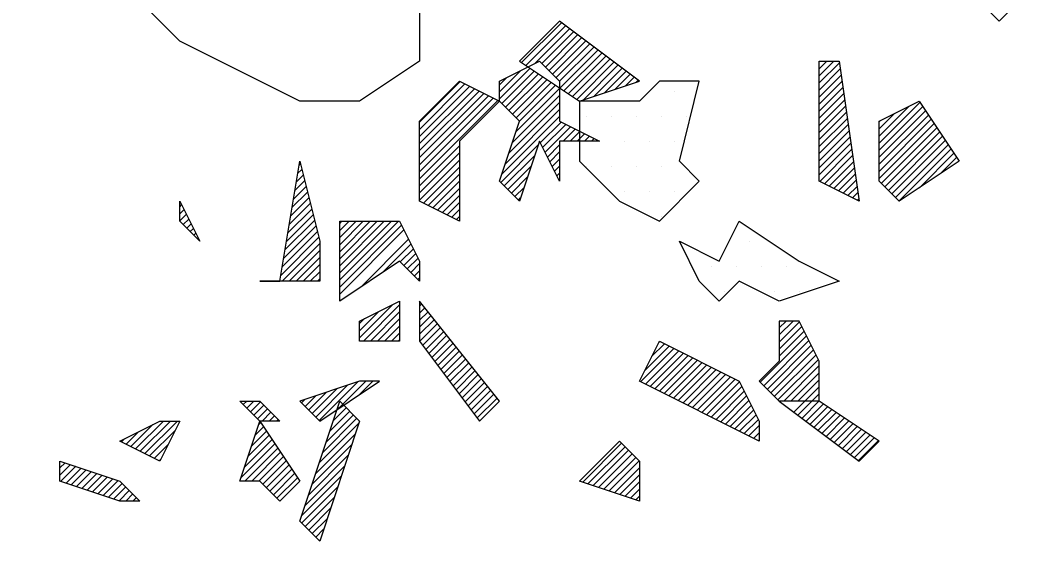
# Model space of a CAD drawing. Header units: metres. Extents: x 0.02 to 2.11, y -20.73 to -16.59.
# Drawn here: x 1.56 to 2.06, y -18.805 to -18.539 of the extents above; entities that cross this region are included whole.
import ezdxf

# ---------------------------------------------------------------- set-up
doc = ezdxf.new("R2010")
doc.units = ezdxf.units.M
doc.header["$LTSCALE"] = 25
doc.header["$MEASUREMENT"] = 0
doc.layers.get('0').update_dxf_attribs({"linetype": 'CONTINUOUS'})
for name, color, linetype in [('KNOCHEN', 2, 'CONTINUOUS'), ('KNOCHENSCHRAFF', 2, 'CONTINUOUS'), ('STEINE', 4, 'CONTINUOUS'), ('STEINESCHRAFF', 4, 'CONTINUOUS')]:
    doc.layers.add(name, color=color, linetype=linetype)

# ---------------------------------------------------------------- blocks, each defined once
blk = doc.blocks.new('*X8')
at = {"color": 0}
for p, q in [((171.67, -1873.99), (172.33, -1873.33)), ((171.847, -1873.46), (172.153, -1873.153)), ((171.14, -1875.581), (172.86, -1873.86)), ((171.316, -1875.051), (172.684, -1873.684)), ((171.493, -1874.52), (172.507, -1873.507)), ((170.963, -1876.111), (172.963, -1874.111)), ((170.786, -1876.642), (172.786, -1874.642)), ((170.609, -1877.172), (172.609, -1875.172)), ((170.433, -1877.702), (172.433, -1875.702)), ((170.256, -1878.233), (172.256, -1876.233)), ((170.079, -1878.763), (172.079, -1876.763)), ((170.098, -1879.098), (171.902, -1877.293)), ((170.275, -1879.275), (171.725, -1877.824)), ((170.451, -1879.451), (171.549, -1878.354)), ((170.628, -1879.628), (171.372, -1878.884)), ((170.805, -1879.805), (171.195, -1879.414)), ((170.982, -1879.982), (171.018, -1879.945)), ((168.171, -1882.085), (169.192, -1881.064)), ((168.406, -1882.203), (169.457, -1881.152)), ((168.642, -1882.321), (169.722, -1881.241)), ((168.878, -1882.439), (169.988, -1881.329)), ((169.114, -1882.557), (170.253, -1881.418)), ((169.349, -1882.675), (170.518, -1881.506)), ((169.585, -1882.792), (170.783, -1881.594)), ((169.821, -1882.91), (171.048, -1881.683)), ((170.017, -1883.068), (171.313, -1881.771)), ((170.088, -1883.35), (171.579, -1881.86)), ((170.158, -1883.633), (171.844, -1881.948)), ((168, -1882.256), (168.128, -1882.128)), ((168, -1882.61), (168.305, -1882.305)), ((168, -1882.963), (168.482, -1882.482)), ((170.229, -1883.916), (171.927, -1882.218)), ((168.136, -1883.181), (168.658, -1882.658)), ((168.287, -1883.383), (168.835, -1882.835)), ((170.3, -1884.199), (171.751, -1882.748)), ((168.439, -1883.585), (169.012, -1883.012)), ((168.59, -1883.787), (169.189, -1883.189)), ((168.742, -1883.989), (169.365, -1883.365)), ((170.426, -1884.426), (171.574, -1883.278)), ((168.893, -1884.191), (169.542, -1883.542)), ((169.045, -1884.393), (169.719, -1883.719)), ((169.196, -1884.595), (169.896, -1883.896)), ((170.603, -1884.603), (171.397, -1883.809)), ((169.348, -1884.797), (170.073, -1884.073)), ((169.499, -1884.999), (170.249, -1884.249)), ((169.651, -1885.201), (170.37, -1884.482)), ((170.78, -1884.78), (171.22, -1884.339)), ((169.803, -1885.403), (170.441, -1884.765)), ((170.956, -1884.956), (171.044, -1884.869)), ((184, -1885.702), (184.702, -1885)), ((184, -1885.348), (184.348, -1885)), ((169.954, -1885.605), (170.512, -1885.048)), ((170.106, -1885.807), (170.583, -1885.33)), ((170.595, -1890.975), (176.247, -1885.323)), ((170.654, -1891.269), (176.866, -1885.057)), ((170.713, -1891.564), (177.138, -1885.138)), ((170.772, -1891.859), (177.315, -1885.315)), ((170.831, -1892.153), (177.492, -1885.492)), ((184, -1886.055), (185.029, -1885.026)), ((184, -1886.409), (185.218, -1885.191)), ((184, -1886.762), (185.407, -1885.356)), ((170.257, -1886.009), (170.653, -1885.613)), ((170.409, -1886.211), (170.724, -1885.896)), ((170.477, -1890.386), (175.01, -1885.853)), ((170.536, -1890.68), (175.628, -1885.588)), ((170.89, -1892.448), (177.669, -1885.669)), ((170.949, -1892.743), (177.846, -1885.846)), ((184.069, -1887.046), (185.595, -1885.521)), ((184.282, -1887.188), (185.784, -1885.686)), ((184.494, -1887.329), (185.972, -1885.851)), ((170.359, -1889.796), (173.772, -1886.383)), ((170.418, -1890.091), (174.391, -1886.118)), ((170.56, -1886.414), (170.795, -1886.179)), ((170.712, -1886.616), (170.865, -1886.462)), ((184.706, -1887.471), (186.161, -1886.016)), ((184.918, -1887.612), (186.349, -1886.181)), ((185.13, -1887.753), (186.538, -1886.346)), ((170.241, -1889.207), (172.535, -1886.914)), ((170.3, -1889.502), (173.154, -1886.648)), ((170.863, -1886.818), (170.936, -1886.745)), ((185.342, -1887.895), (186.726, -1886.511)), ((185.554, -1888.036), (186.915, -1886.676)), ((185.767, -1888.178), (187.104, -1886.841)), ((166.048, -1888.097), (167.073, -1887.073)), ((166.166, -1888.333), (167.249, -1887.249)), ((166.284, -1888.568), (167.426, -1887.426)), ((170.124, -1888.618), (171.297, -1887.444)), ((170.182, -1888.912), (171.916, -1887.179)), ((185.979, -1888.319), (187.292, -1887.006)), ((186.191, -1888.461), (187.481, -1887.171)), ((186.403, -1888.602), (187.669, -1887.336)), ((166.402, -1888.804), (167.603, -1887.603)), ((166.52, -1889.04), (167.78, -1887.78)), ((166.638, -1889.275), (167.956, -1887.956)), ((170.006, -1888.029), (170.06, -1887.974)), ((170.065, -1888.323), (170.679, -1887.709)), ((186.615, -1888.743), (187.858, -1887.501)), ((186.827, -1888.885), (188.046, -1887.666)), ((187.039, -1889.026), (188.235, -1887.831)), ((187.251, -1889.168), (188.424, -1887.996)), ((156, -1891.074), (159.056, -1888.019)), ((156, -1891.428), (159.321, -1888.107)), ((156, -1891.781), (159.586, -1888.195)), ((156.193, -1891.942), (159.851, -1888.284)), ((156.698, -1891.791), (160.116, -1888.372)), ((157.203, -1891.639), (160.381, -1888.46)), ((161.748, -1890.275), (163.536, -1888.488)), ((162.253, -1890.124), (164.066, -1888.311)), ((162.759, -1889.972), (164.596, -1888.135)), ((163.264, -1889.821), (165.042, -1888.042)), ((163.769, -1889.669), (165.219, -1888.219)), ((164.274, -1889.518), (165.396, -1888.396)), ((166.756, -1889.511), (168, -1888.267)), ((187.464, -1889.309), (188.612, -1888.161)), ((187.676, -1889.45), (188.801, -1888.326)), ((187.888, -1889.592), (188.989, -1888.491)), ((199.498, -1891.416), (202.481, -1888.434)), ((199.801, -1891.467), (202.976, -1888.293)), ((200.104, -1891.517), (203.471, -1888.151)), ((200.407, -1891.568), (203.966, -1888.01)), ((200.711, -1891.618), (203.89, -1888.439)), ((156, -1890.721), (158.162, -1888.559)), ((157.708, -1891.488), (160.647, -1888.549)), ((158.213, -1891.336), (160.912, -1888.637)), ((158.718, -1891.185), (161.177, -1888.726)), ((159.223, -1891.033), (161.442, -1888.814)), ((159.728, -1890.882), (161.707, -1888.902)), ((160.233, -1890.73), (161.972, -1888.991)), ((160.738, -1890.579), (162.475, -1888.842)), ((161.243, -1890.427), (163.005, -1888.665)), ((164.779, -1889.366), (165.573, -1888.573)), ((165.284, -1889.215), (165.749, -1888.749)), ((165.789, -1889.063), (165.926, -1888.926)), ((166.873, -1889.747), (168, -1888.62)), ((166.991, -1889.982), (168, -1888.974)), ((188.1, -1889.733), (189.178, -1888.656)), ((188.312, -1889.875), (189.366, -1888.821)), ((188.524, -1890.016), (189.555, -1888.986)), ((198.286, -1891.214), (200.501, -1889)), ((198.589, -1891.265), (200.996, -1888.858)), ((198.892, -1891.315), (201.491, -1888.717)), ((199.195, -1891.366), (201.986, -1888.576)), ((201.014, -1891.669), (203.772, -1888.91)), ((156, -1890.367), (157.101, -1889.266)), ((171.03, -1893.015), (174.978, -1889.067)), ((188.736, -1890.158), (189.743, -1889.151)), ((188.948, -1890.299), (189.932, -1889.315)), ((189.161, -1890.44), (190.121, -1889.48)), ((197.377, -1891.063), (199.016, -1889.424)), ((197.68, -1891.113), (199.511, -1889.283)), ((197.983, -1891.164), (200.006, -1889.141)), ((201.317, -1891.719), (203.655, -1889.381)), ((156, -1890.013), (156.04, -1889.973)), ((171.265, -1893.133), (174.801, -1889.597)), ((189.373, -1890.582), (190.309, -1889.645)), ((189.585, -1890.723), (190.498, -1889.81)), ((189.797, -1890.865), (190.686, -1889.975)), ((197, -1890.733), (198.026, -1889.707)), ((197, -1890.379), (197.531, -1889.848)), ((197, -1890.026), (197.036, -1889.99)), ((197.074, -1891.012), (198.521, -1889.565)), ((201.62, -1891.77), (203.537, -1889.853)), ((171.501, -1893.251), (174.624, -1890.128)), ((190.009, -1891.006), (190.875, -1890.14)), ((190.221, -1891.148), (191.063, -1890.305)), ((190.433, -1891.289), (191.252, -1890.47)), ((201.923, -1891.82), (203.419, -1890.324)), ((171.737, -1893.368), (174.447, -1890.658)), ((190.646, -1891.43), (191.44, -1890.635)), ((190.858, -1891.572), (191.629, -1890.8)), ((191.07, -1891.713), (191.818, -1890.965)), ((202.226, -1891.871), (203.301, -1890.796)), ((171.973, -1893.486), (174.271, -1891.188)), ((191.282, -1891.855), (192.006, -1891.13)), ((191.494, -1891.996), (192.195, -1891.295)), ((191.706, -1892.137), (192.383, -1891.46)), ((202.529, -1891.921), (203.183, -1891.267)), ((172.208, -1893.604), (174.094, -1891.719)), ((191.918, -1892.279), (192.572, -1891.625)), ((192.13, -1892.42), (192.76, -1891.79)), ((192.343, -1892.562), (192.949, -1891.955)), ((194, -1892.319), (194.319, -1892)), ((194, -1892.672), (194.672, -1892)), ((202.832, -1891.972), (203.065, -1891.738)), ((172.444, -1893.722), (174, -1892.166)), ((192.555, -1892.703), (193, -1892.258)), ((194.019, -1893.006), (195.013, -1892.013)), ((194.284, -1893.095), (195.19, -1892.19)), ((194.55, -1893.183), (195.366, -1892.366)), ((161.048, -1893.097), (161.145, -1893)), ((161.166, -1893.333), (161.499, -1893)), ((161.284, -1893.568), (161.852, -1893)), ((161.402, -1893.804), (162.206, -1893)), ((161.52, -1894.04), (162.559, -1893)), ((161.638, -1894.275), (162.913, -1893)), ((161.756, -1894.511), (163.267, -1893)), ((161.873, -1894.747), (163.62, -1893)), ((161.991, -1894.982), (163.974, -1893)), ((172.68, -1893.84), (174, -1892.52)), ((172.915, -1893.958), (174, -1892.873)), ((192.767, -1892.845), (193, -1892.611)), ((192.979, -1892.986), (193, -1892.965)), ((194.815, -1893.272), (195.543, -1892.543)), ((195.08, -1893.36), (195.72, -1892.72)), ((195.345, -1893.448), (195.897, -1892.897)), ((162.327, -1895), (164.109, -1893.218)), ((162.681, -1895), (164.227, -1893.454)), ((195.61, -1893.537), (196.073, -1893.073)), ((195.875, -1893.625), (196.25, -1893.25)), ((196.141, -1893.714), (196.427, -1893.427)), ((163.034, -1895), (164.345, -1893.69)), ((163.388, -1895), (164.463, -1893.925)), ((182.093, -1896.093), (184.187, -1894)), ((182.27, -1896.27), (184.54, -1894)), ((182.447, -1896.447), (184.894, -1894)), ((196.406, -1893.802), (196.604, -1893.604)), ((196.671, -1893.89), (196.781, -1893.781)), ((196.936, -1893.979), (196.957, -1893.957)), ((163.741, -1895), (164.58, -1894.161)), ((164.095, -1895), (164.698, -1894.397)), ((182.624, -1896.624), (185, -1894.247)), ((164.449, -1895), (164.816, -1894.632)), ((164.802, -1895), (164.934, -1894.868)), ((182.801, -1896.801), (185, -1894.601)), ((182.977, -1896.977), (185, -1894.955)), ((183.077, -1897.231), (185, -1895.308)), ((201.139, -1896.139), (202.167, -1895.111)), ((201.316, -1896.316), (202.379, -1895.253)), ((201.493, -1896.493), (202.591, -1895.394)), ((183.165, -1897.496), (185, -1895.662)), ((201.67, -1896.67), (202.804, -1895.536)), ((201.846, -1896.846), (203.016, -1895.677)), ((202.023, -1897.023), (203.228, -1895.819)), ((202.2, -1897.2), (203.44, -1895.96)), ((183.254, -1897.761), (185, -1896.015)), ((183.342, -1898.027), (185, -1896.369)), ((198.014, -1899.972), (201.493, -1896.493)), ((198.368, -1899.265), (201.316, -1896.316)), ((198.721, -1898.557), (201.139, -1896.139)), ((202.377, -1897.377), (203.652, -1896.101)), ((202.554, -1897.554), (203.864, -1896.243)), ((202.73, -1897.73), (204.076, -1896.384)), ((183.431, -1898.292), (185, -1896.722)), ((198.113, -1900.226), (201.67, -1896.67)), ((198.231, -1900.462), (201.846, -1896.846)), ((202.907, -1897.907), (204.289, -1896.526)), ((203.084, -1898.084), (204.501, -1896.667)), ((203.261, -1898.261), (204.713, -1896.809)), ((203.437, -1898.437), (204.925, -1896.95)), ((183.519, -1898.557), (185, -1897.076)), ((183.607, -1898.822), (185, -1897.429)), ((198.349, -1900.698), (202, -1897.046)), ((198.467, -1900.933), (202, -1897.4)), ((203.614, -1898.614), (204.772, -1897.457)), ((183.696, -1899.087), (185, -1897.783)), ((198.585, -1901.169), (202, -1897.754)), ((183.784, -1899.352), (185.046, -1898.091)), ((183.873, -1899.618), (185.163, -1898.327)), ((198.702, -1901.405), (202, -1898.107)), ((198.82, -1901.64), (202, -1898.461)), ((203.791, -1898.791), (204.418, -1898.164)), ((183.961, -1899.883), (185.281, -1898.562)), ((184.197, -1900), (185.399, -1898.798)), ((198.938, -1901.876), (202, -1898.814)), ((203.968, -1898.968), (204.064, -1898.871)), ((170, -1899.348), (170.174, -1899.174)), ((170, -1899.702), (170.351, -1899.351)), ((177.093, -1901.093), (179.093, -1899.093)), ((177.27, -1901.27), (179.27, -1899.27)), ((177.447, -1901.447), (179.447, -1899.447)), ((184.551, -1900), (185.517, -1899.034)), ((184.904, -1900), (185.635, -1899.27)), ((199.112, -1902.056), (202, -1899.168)), ((170, -1900.055), (170.528, -1899.528)), ((170, -1900.409), (170.704, -1899.704)), ((170, -1900.762), (170.881, -1899.881)), ((177.624, -1901.624), (179.624, -1899.624)), ((177.801, -1901.801), (179.801, -1899.801)), ((177.977, -1901.977), (179.977, -1899.977)), ((185.258, -1900), (185.753, -1899.505)), ((185.611, -1900), (185.87, -1899.741)), ((185.965, -1900), (185.988, -1899.977)), ((199.348, -1902.174), (202, -1899.521)), ((199.583, -1902.292), (202, -1899.875)), ((170, -1901.116), (170.942, -1900.174)), ((194.481, -1901.383), (195.432, -1900.432)), ((194.693, -1900.818), (195.255, -1900.255)), ((194.906, -1900.252), (195.079, -1900.079)), ((199.819, -1902.409), (202, -1900.228)), ((170, -1901.469), (170.765, -1900.704)), ((184.328, -1902.344), (185.672, -1901)), ((184.681, -1901.637), (185.319, -1901)), ((193.845, -1903.08), (195.963, -1900.963)), ((194.057, -1902.515), (195.786, -1900.786)), ((194.269, -1901.949), (195.609, -1900.609)), ((200.055, -1902.527), (202, -1900.582)), ((200.29, -1902.645), (202, -1900.936)), ((170, -1901.823), (170.589, -1901.234)), ((182.862, -1904.517), (186, -1901.379)), ((183.923, -1903.103), (186, -1901.026)), ((193.633, -1903.646), (195.907, -1901.372)), ((200.526, -1902.763), (202, -1901.289)), ((170, -1902.176), (170.412, -1901.765)), ((181.802, -1905.931), (186, -1901.733)), ((193.421, -1904.212), (195.789, -1901.843)), ((200.762, -1902.881), (202, -1901.643)), ((170, -1902.53), (170.235, -1902.295)), ((181.043, -1907.043), (186, -1902.086)), ((181.22, -1907.22), (186, -1902.44)), ((193.209, -1904.777), (195.671, -1902.314)), ((170, -1902.884), (170.058, -1902.825)), ((181.397, -1907.397), (186, -1902.793)), ((192.996, -1905.343), (195.554, -1902.786)), ((192.784, -1905.909), (195.436, -1903.257)), ((171, -1904.005), (171.005, -1904)), ((171, -1904.358), (171.358, -1904)), ((171, -1904.712), (171.712, -1904)), ((171.066, -1905), (172.066, -1904)), ((171.419, -1905), (172.419, -1904)), ((171.773, -1905), (172.773, -1904)), ((172.126, -1905), (173.126, -1904)), ((172.48, -1905), (173.48, -1904)), ((172.833, -1905), (173.833, -1904)), ((173.187, -1905), (174.187, -1904)), ((173.54, -1905), (174.54, -1904)), ((173.894, -1905), (174.894, -1904)), ((174.247, -1905), (175.247, -1904)), ((174.601, -1905), (175.601, -1904)), ((174.955, -1905), (175.955, -1904)), ((192.572, -1906.474), (195.318, -1903.729)), ((192.36, -1907.04), (195.2, -1904.2)), ((192.148, -1907.606), (195.082, -1904.671)), ((167.526, -1905.711), (168, -1905.237)), ((181.573, -1907.573), (183.706, -1905.441)), ((192.107, -1908), (194.946, -1905.161)), ((166.112, -1907.833), (168, -1905.944)), ((166.819, -1906.772), (168, -1905.591)), ((192.461, -1908), (194.77, -1905.691)), ((165.405, -1908.893), (167.851, -1906.447)), ((192.814, -1908), (194.593, -1906.221)), ((164.697, -1909.954), (167.674, -1906.977)), ((181.75, -1907.75), (182.999, -1906.502)), ((193.168, -1908), (194.416, -1906.752)), ((184, -1907.268), (184.134, -1907.134)), ((184, -1907.622), (184.311, -1907.311)), ((184, -1907.975), (184.488, -1907.488)), ((193.521, -1908), (194.239, -1907.282)), ((164.003, -1911.002), (167.498, -1907.507)), ((181.927, -1907.927), (182.292, -1907.562)), ((184, -1908.329), (184.664, -1907.664)), ((184, -1908.683), (184.841, -1907.841)), ((193.875, -1908), (194.063, -1907.812)), ((164.239, -1911.119), (167.321, -1908.038)), ((184, -1909.036), (185, -1908.036)), ((184, -1909.39), (185, -1908.39)), ((164.475, -1911.237), (167.144, -1908.568)), ((184, -1909.743), (185, -1908.743)), ((164.71, -1911.355), (166.967, -1909.098)), ((184, -1910.097), (185, -1909.097)), ((184, -1910.45), (185, -1909.45)), ((164.946, -1911.473), (166.79, -1909.629)), ((184, -1910.804), (185, -1909.804)), ((165.182, -1911.591), (166.614, -1910.159)), ((184, -1911.157), (185, -1910.157)), ((165.417, -1911.709), (166.437, -1910.689)), ((184, -1911.511), (185, -1910.511)), ((184, -1911.864), (185, -1910.864)), ((165.653, -1911.827), (166.26, -1911.22)), ((184.218, -1912), (185, -1911.218)), ((165.889, -1911.944), (166.083, -1911.75)), ((184.572, -1912), (185, -1911.572)), ((184.925, -1912), (185, -1911.925))]:
    blk.add_line(p, q, dxfattribs=at)
blk = doc.blocks.new('*X9')
at = {"color": 0}
for p, q in [((169.896, -1861.621), (170.104, -1861.414)), ((169.967, -1861.197), (170.033, -1861.131)), ((169.755, -1862.47), (170.245, -1861.98)), ((169.826, -1862.046), (170.174, -1861.697)), ((169.684, -1862.894), (170.316, -1862.263)), ((169.543, -1863.743), (170.457, -1862.828)), ((169.614, -1863.318), (170.386, -1862.546)), ((169.401, -1864.591), (170.599, -1863.394)), ((169.472, -1864.167), (170.528, -1863.111)), ((169.26, -1865.44), (170.74, -1863.96)), ((169.331, -1865.015), (170.669, -1863.677)), ((172, -1866.942), (174.942, -1864)), ((172, -1866.589), (174.589, -1864)), ((172, -1866.235), (174.235, -1864)), ((172, -1865.882), (173.882, -1864)), ((172, -1865.528), (173.528, -1864)), ((172, -1865.175), (173.175, -1864)), ((172, -1864.821), (172.821, -1864)), ((172, -1864.468), (172.468, -1864)), ((172, -1864.114), (172.114, -1864)), ((169.189, -1865.864), (170.811, -1864.243)), ((172, -1867.296), (175.099, -1864.197)), ((172, -1867.65), (175.217, -1864.433)), ((169.048, -1866.713), (170.952, -1864.808)), ((169.119, -1866.288), (170.881, -1864.525)), ((173.07, -1867.287), (175.452, -1864.904)), ((169.114, -1867), (171, -1865.114)), ((169.468, -1867), (171, -1865.468)), ((174.131, -1866.58), (175.57, -1865.14)), ((175.032, -1866.032), (175.688, -1865.376)), ((169.821, -1867), (171, -1865.821)), ((175.209, -1866.209), (175.806, -1865.612)), ((175.385, -1866.385), (175.924, -1865.847)), ((170.175, -1867), (171, -1866.175)), ((175.562, -1866.562), (176, -1866.124)), ((175.739, -1866.739), (176, -1866.478)), ((170.528, -1867), (171, -1866.528)), ((170.882, -1867), (171, -1866.882)), ((175.916, -1866.916), (176, -1866.831)), ((173, -1869.831), (174.663, -1868.169)), ((173.185, -1870), (175, -1868.185)), ((176, -1868.246), (176.109, -1868.137)), ((176, -1868.599), (176.266, -1868.333)), ((173, -1869.478), (173.956, -1868.522)), ((173, -1869.124), (173.249, -1868.876)), ((173.539, -1870), (175, -1868.539)), ((173.892, -1870), (175, -1868.892)), ((176, -1868.953), (176.423, -1868.529)), ((176, -1869.306), (176.581, -1868.726)), ((176, -1869.66), (176.738, -1868.922)), ((194, -1869.338), (194.338, -1869)), ((194, -1869.691), (194.691, -1869)), ((174.246, -1870), (175, -1869.246)), ((176.006, -1870.008), (176.895, -1869.119)), ((176.157, -1870.21), (177.052, -1869.315)), ((194, -1870.045), (195.015, -1869.03)), ((194, -1870.398), (195.133, -1869.265)), ((174.599, -1870), (175, -1869.599)), ((174.953, -1870), (175, -1869.953)), ((176.309, -1870.412), (177.209, -1869.511)), ((176.46, -1870.614), (177.366, -1869.708)), ((176.612, -1870.816), (177.523, -1869.904)), ((193.053, -1872.053), (195.368, -1869.737)), ((193.229, -1872.229), (195.486, -1869.973)), ((194, -1870.752), (195.251, -1869.501)), ((176.763, -1871.018), (177.681, -1870.101)), ((176.915, -1871.22), (177.838, -1870.297)), ((177.066, -1871.422), (177.995, -1870.494)), ((187.063, -1872.032), (188.73, -1870.365)), ((187.259, -1871.483), (188.494, -1870.247)), ((187.299, -1872.15), (188.966, -1870.483)), ((187.612, -1870.776), (188.259, -1870.129)), ((187.966, -1870.069), (188.023, -1870.011)), ((193.406, -1872.406), (195.604, -1870.208)), ((193.583, -1872.583), (195.722, -1870.444)), ((177.218, -1871.624), (178.152, -1870.69)), ((177.369, -1871.826), (178.309, -1870.886)), ((187.535, -1872.267), (189.201, -1870.601)), ((187.77, -1872.385), (189.437, -1870.719)), ((188.006, -1872.503), (189.673, -1870.836)), ((188.242, -1872.621), (189.908, -1870.954)), ((193.76, -1872.76), (195.84, -1870.68)), ((193.937, -1872.937), (195.958, -1870.915)), ((177.521, -1872.028), (178.466, -1871.083)), ((177.673, -1872.23), (178.623, -1871.279)), ((177.824, -1872.432), (178.78, -1871.476)), ((188.478, -1872.739), (190.144, -1871.072)), ((188.713, -1872.857), (190.38, -1871.19)), ((188.949, -1872.974), (190.616, -1871.308)), ((189.185, -1873.092), (190.851, -1871.426)), ((194.227, -1873), (196, -1871.227)), ((171.919, -1873.387), (173.306, -1872)), ((172.98, -1872.68), (173.66, -1872)), ((177.976, -1872.634), (178.938, -1871.672)), ((178.127, -1872.836), (179.095, -1871.868)), ((189.42, -1873.21), (191.087, -1871.543)), ((189.656, -1873.328), (191.323, -1871.661)), ((189.892, -1873.446), (191.558, -1871.779)), ((190.127, -1873.564), (191.794, -1871.897)), ((194.58, -1873), (196, -1871.58)), ((194.934, -1873), (196, -1871.934)), ((170.623, -1873.623), (171.869, -1872.377)), ((170.8, -1873.8), (172.399, -1872.2)), ((170.976, -1873.976), (172.929, -1872.024)), ((178.279, -1873.038), (179.252, -1872.065)), ((178.43, -1873.24), (179.409, -1872.261)), ((178.582, -1873.442), (179.566, -1872.458)), ((190.363, -1873.682), (192.015, -1872.03)), ((190.599, -1873.799), (192.133, -1872.265)), ((194.736, -1873.552), (196, -1872.287)), ((167.178, -1873.178), (167.357, -1873)), ((167.355, -1873.355), (167.71, -1873)), ((170.093, -1873.093), (170.278, -1872.907)), ((170.269, -1873.269), (170.808, -1872.731)), ((170.446, -1873.446), (171.338, -1872.554)), ((178.733, -1873.644), (179.723, -1872.654)), ((178.885, -1873.846), (179.88, -1872.851)), ((190.835, -1873.917), (192.251, -1872.501)), ((191.07, -1874.035), (192.368, -1872.737)), ((191.306, -1874.153), (192.486, -1872.973)), ((194.938, -1873.703), (196, -1872.641)), ((195.14, -1873.855), (196, -1872.994)), ((167.532, -1873.532), (168.032, -1873.032)), ((167.709, -1873.709), (168.209, -1873.209)), ((167.885, -1873.885), (168.385, -1873.385)), ((191.542, -1874.271), (192.604, -1873.208)), ((191.777, -1874.389), (192.722, -1873.444)), ((195.342, -1874.006), (196.209, -1873.139)), ((195.544, -1874.158), (196.421, -1873.281)), ((195.746, -1874.309), (196.633, -1873.422)), ((161.783, -1875.392), (163.175, -1874)), ((162.019, -1875.509), (163.528, -1874)), ((162.254, -1875.627), (163.882, -1874)), ((168.124, -1874), (168.562, -1873.562)), ((168.478, -1874), (168.739, -1873.739)), ((168.831, -1874), (168.916, -1873.916)), ((192.013, -1874.507), (192.84, -1873.68)), ((192.249, -1874.624), (192.958, -1873.915)), ((195.948, -1874.461), (196.845, -1873.563)), ((196.15, -1874.612), (197.057, -1873.705)), ((196.352, -1874.764), (197.269, -1873.846)), ((196.554, -1874.915), (197.482, -1873.988)), ((161.547, -1875.274), (162.642, -1874.179)), ((162.49, -1875.745), (163.765, -1874.471)), ((167.584, -1875.247), (168.333, -1874.499)), ((167.761, -1874.717), (168.191, -1874.287)), ((167.938, -1874.187), (168.05, -1874.075)), ((192.484, -1874.742), (193, -1874.227)), ((196.756, -1875.067), (197.694, -1874.129)), ((196.958, -1875.218), (197.906, -1874.271)), ((197.16, -1875.37), (198.118, -1874.412)), ((161.076, -1875.038), (161.228, -1874.886)), ((161.312, -1875.156), (161.935, -1874.532)), ((167.231, -1876.308), (168.615, -1874.923)), ((167.407, -1875.778), (168.474, -1874.711)), ((192.72, -1874.86), (193, -1874.58)), ((192.956, -1874.978), (193, -1874.934)), ((197.362, -1875.522), (198.33, -1874.553)), ((197.564, -1875.673), (198.542, -1874.695)), ((197.766, -1875.825), (198.754, -1874.836)), ((197.968, -1875.976), (198.967, -1874.978)), ((162.726, -1875.863), (163.411, -1875.178)), ((167.054, -1876.838), (168.757, -1875.135)), ((167.246, -1877), (168.898, -1875.347)), ((184.162, -1877.054), (186.108, -1875.108)), ((184.427, -1877.142), (186.285, -1875.285)), ((184.693, -1877.231), (186.462, -1875.462)), ((162.962, -1875.981), (163.058, -1875.885)), ((167.599, -1877), (169.04, -1875.56)), ((167.953, -1877), (169.181, -1875.772)), ((168.153, -1877.153), (169.323, -1875.984)), ((184.958, -1877.319), (186.638, -1875.638)), ((185.223, -1877.408), (186.815, -1875.815)), ((185.488, -1877.496), (186.992, -1875.992)), ((158, -1876.346), (158.26, -1876.087)), ((158, -1876.7), (158.525, -1876.175)), ((158.04, -1877.013), (158.79, -1876.263)), ((158.305, -1877.102), (159.055, -1876.352)), ((158.57, -1877.19), (159.32, -1876.44)), ((168.33, -1877.33), (169.464, -1876.196)), ((168.507, -1877.507), (169.605, -1876.408)), ((185.753, -1877.584), (187, -1876.338)), ((158.835, -1877.278), (159.585, -1876.528)), ((159.101, -1877.367), (159.851, -1876.617)), ((159.366, -1877.455), (160.116, -1876.705)), ((159.631, -1877.544), (160.381, -1876.794)), ((159.896, -1877.632), (160.646, -1876.882)), ((160.161, -1877.72), (160.911, -1876.97)), ((168.684, -1877.684), (169.747, -1876.62)), ((168.86, -1877.86), (169.888, -1876.832)), ((186.018, -1877.673), (187, -1876.691)), ((160.426, -1877.809), (161.118, -1877.118)), ((160.692, -1877.897), (161.294, -1877.294)), ((160.957, -1877.986), (161.471, -1877.471)), ((186.284, -1877.761), (187, -1877.045)), ((186.549, -1877.85), (187, -1877.398)), ((161.296, -1878), (161.648, -1877.648)), ((161.65, -1878), (161.825, -1877.825)), ((186.814, -1877.938), (187, -1877.752))]:
    blk.add_line(p, q, dxfattribs=at)
blk = doc.blocks.new('*X10')
at = {"color": 0}
for p, q in [((196, -1856.024), (196.024, -1856)), ((196, -1856.377), (196.377, -1856)), ((196, -1856.731), (196.731, -1856)), ((196, -1857.085), (197.011, -1856.074)), ((196, -1857.438), (197.055, -1856.383)), ((196, -1857.792), (197.099, -1856.693)), ((196, -1858.145), (197.143, -1857.002)), ((196, -1858.499), (197.187, -1857.311)), ((196, -1858.852), (197.232, -1857.621)), ((196, -1859.206), (197.276, -1857.93)), ((196, -1859.559), (197.32, -1858.239)), ((199, -1860.095), (201.038, -1858.057)), ((199, -1859.741), (200.483, -1858.259)), ((199, -1860.449), (201.179, -1858.269)), ((199, -1860.802), (201.321, -1858.481)), ((196, -1859.913), (197.364, -1858.549)), ((196, -1860.267), (197.408, -1858.858)), ((199, -1859.388), (199.776, -1858.612)), ((199, -1861.156), (201.462, -1858.693)), ((199, -1861.509), (201.604, -1858.905)), ((199, -1859.034), (199.069, -1858.966)), ((196, -1860.62), (197.453, -1859.168)), ((196, -1860.974), (197.497, -1859.477)), ((199, -1861.863), (201.745, -1859.118)), ((199.108, -1862.108), (201.887, -1859.33)), ((196, -1861.327), (197.541, -1859.786)), ((199.285, -1862.285), (202.028, -1859.542)), ((199.462, -1862.462), (202.169, -1859.754)), ((199.638, -1862.638), (202.311, -1859.966)), ((196, -1861.681), (197.585, -1860.096)), ((196.023, -1862.011), (197.629, -1860.405)), ((199.815, -1862.815), (202.452, -1860.178)), ((199.992, -1862.992), (202.594, -1860.39)), ((196.259, -1862.129), (197.673, -1860.714)), ((201.013, -1862.325), (202.735, -1860.603)), ((202.073, -1861.618), (202.876, -1860.815)), ((196.494, -1862.247), (197.718, -1861.024)), ((196.73, -1862.365), (197.762, -1861.333)), ((196.966, -1862.483), (197.806, -1861.642)), ((197.201, -1862.601), (197.85, -1861.952)), ((197.437, -1862.719), (197.894, -1862.261)), ((197.673, -1862.836), (197.939, -1862.571)), ((197.908, -1862.954), (197.983, -1862.88)), ((164, -1863.275), (164.092, -1863.183)), ((164, -1863.629), (164.21, -1863.419)), ((164, -1863.982), (164.327, -1863.655)), ((164.168, -1864.168), (164.445, -1863.891)), ((164.345, -1864.345), (164.563, -1864.126)), ((164.521, -1864.521), (164.681, -1864.362)), ((164.698, -1864.698), (164.799, -1864.598)), ((164.875, -1864.875), (164.917, -1864.833))]:
    blk.add_line(p, q, dxfattribs=at)
blk = doc.blocks.new('*X11')
at = {"color": 0}
for p, q in [((181.105, -1856.07), (183.1, -1854.075)), ((181.317, -1856.211), (183.302, -1854.226)), ((181.763, -1856.118), (183.504, -1854.378)), ((182.118, -1856.118), (183.706, -1854.529)), ((182.294, -1856.294), (183.908, -1854.681)), ((182.471, -1856.471), (184.11, -1854.832)), ((182.648, -1856.648), (184.312, -1854.984)), ((182.825, -1856.825), (184.514, -1855.136)), ((183, -1857.003), (184.716, -1855.287)), ((183.014, -1857.343), (184.918, -1855.439)), ((183.226, -1857.484), (185.12, -1855.59)), ((183.438, -1857.625), (185.322, -1855.742)), ((183.65, -1857.767), (185.524, -1855.893)), ((180, -1857.882), (181.529, -1856.353)), ((180, -1857.528), (181.056, -1856.472)), ((180.118, -1858.118), (181.741, -1856.494)), ((183.862, -1857.908), (185.726, -1856.045)), ((184.187, -1857.938), (185.928, -1856.196)), ((184.717, -1857.761), (186.13, -1856.348)), ((185.247, -1857.584), (186.332, -1856.499)), ((180, -1857.175), (180.349, -1856.825)), ((180.294, -1858.294), (181.953, -1856.636)), ((180.471, -1858.471), (182.165, -1856.777)), ((180.648, -1858.648), (182.378, -1856.918)), ((185.778, -1857.407), (186.534, -1856.651)), ((186.308, -1857.231), (186.736, -1856.802)), ((186.838, -1857.054), (186.938, -1856.954)), ((176, -1859.053), (178.036, -1857.018)), ((176, -1859.407), (178.271, -1857.136)), ((176, -1859.76), (178.507, -1857.253)), ((176, -1860.114), (178.743, -1857.371)), ((176, -1860.468), (178.978, -1857.489)), ((180.822, -1859.535), (183, -1857.357)), ((180.825, -1858.825), (182.59, -1857.06)), ((180.998, -1859.005), (182.802, -1857.201)), ((176, -1860.821), (179.214, -1857.607)), ((176, -1861.175), (179.45, -1857.725)), ((176, -1861.528), (179.685, -1857.843)), ((176, -1861.882), (179.921, -1857.961)), ((180.645, -1860.065), (183, -1857.71)), ((180.291, -1861.126), (183, -1858.417)), ((180.468, -1860.596), (183, -1858.064)), ((180.115, -1861.656), (183, -1858.771)), ((182.041, -1860.083), (183.083, -1859.041)), ((182.159, -1860.319), (183.319, -1859.159)), ((182.277, -1860.554), (183.554, -1859.277)), ((183.185, -1860), (183.79, -1859.395)), ((183.539, -1860), (184.026, -1859.513)), ((183.892, -1860), (184.261, -1859.631)), ((184.246, -1860), (184.497, -1859.749)), ((184.599, -1860), (184.733, -1859.866)), ((184.953, -1860), (184.969, -1859.984)), ((176, -1862.235), (178, -1860.235)), ((180.062, -1862.062), (181.938, -1860.187)), ((182.395, -1860.79), (183, -1860.185)), ((176, -1862.589), (178, -1860.589)), ((176, -1862.942), (178, -1860.942)), ((180.239, -1862.239), (181.761, -1860.717)), ((182.513, -1861.026), (183, -1860.539)), ((182.631, -1861.261), (183, -1860.892)), ((176.197, -1863.099), (178, -1861.296)), ((180.416, -1862.416), (181.584, -1861.247)), ((182.749, -1861.497), (183, -1861.246)), ((176.433, -1863.217), (178, -1861.65)), ((180.593, -1862.593), (181.407, -1861.778)), ((182.866, -1861.733), (183, -1861.599)), ((182.984, -1861.969), (183, -1861.953)), ((176.669, -1863.334), (178, -1862.003)), ((176.904, -1863.452), (178, -1862.357)), ((180.769, -1862.769), (181.231, -1862.308)), ((177.14, -1863.57), (178, -1862.71)), ((180.946, -1862.946), (181.054, -1862.838)), ((177.376, -1863.688), (178, -1863.064)), ((177.612, -1863.806), (178, -1863.417)), ((177.847, -1863.924), (178, -1863.771))]:
    blk.add_line(p, q, dxfattribs=at)
blk = doc.blocks.new('*X16')
at = {"color": 0}
for p, q in [((187.5, -1857.5), (187.5, -1857.5)), ((188.75, -1857.5), (188.75, -1857.5)), ((184.375, -1858.75), (184.375, -1858.75)), ((185.625, -1858.75), (185.625, -1858.75)), ((186.875, -1858.75), (186.875, -1858.75)), ((188.125, -1858.75), (188.125, -1858.75)), ((189.375, -1858.75), (189.375, -1858.75)), ((185, -1860), (185, -1860)), ((186.25, -1860), (186.25, -1860)), ((187.5, -1860), (187.5, -1860)), ((188.75, -1860), (188.75, -1860)), ((184.375, -1861.25), (184.375, -1861.25)), ((185.625, -1861.25), (185.625, -1861.25)), ((186.875, -1861.25), (186.875, -1861.25)), ((188.125, -1861.25), (188.125, -1861.25)), ((186.25, -1862.5), (186.25, -1862.5)), ((187.5, -1862.5), (187.5, -1862.5)), ((188.75, -1862.5), (188.75, -1862.5)), ((188.125, -1863.75), (188.125, -1863.75)), ((192.5, -1865), (192.5, -1865)), ((190.625, -1866.25), (190.625, -1866.25)), ((191.875, -1866.25), (191.875, -1866.25)), ((193.125, -1866.25), (193.125, -1866.25)), ((194.375, -1866.25), (194.375, -1866.25)), ((191.25, -1867.5), (191.25, -1867.5)), ((193.75, -1867.5), (193.75, -1867.5)), ((195, -1867.5), (195, -1867.5))]:
    blk.add_line(p, q, dxfattribs=at)

msp = doc.modelspace()

# ---------------------------------------------------------------- linework, layer by layer
at = {"layer": 'KNOCHEN'}
for points in [[(2.05, -18.54), (2.06, -18.53), (2.02, -18.49), (2.01, -18.5)], [(1.84, -18.58), (1.87, -18.57), (1.83, -18.54), (1.81, -18.56)], [(1.98, -18.63), (1.96, -18.62), (1.96, -18.56), (1.97, -18.56)], [(1.78, -18.64), (1.76, -18.63), (1.76, -18.59), (1.78, -18.57), (1.8, -18.58), (1.78, -18.6)], [(2, -18.63), (1.99, -18.62), (1.99, -18.59), (2.01, -18.58), (2.03, -18.61)], [(1.68, -18.67), (1.69, -18.67), (1.7, -18.61), (1.71, -18.65), (1.71, -18.67)], [(1.64, -18.63), (1.65, -18.65), (1.64, -18.64)], [(1.72, -18.68), (1.72, -18.64), (1.75, -18.64), (1.76, -18.66), (1.76, -18.67), (1.75, -18.66)], [(1.73, -18.7), (1.73, -18.69), (1.75, -18.68), (1.75, -18.7)], [(1.76, -18.68), (1.76, -18.7), (1.79, -18.74), (1.8, -18.73)], [(1.87, -18.72), (1.88, -18.7), (1.92, -18.72), (1.93, -18.74), (1.93, -18.75)], [(1.71, -18.74), (1.74, -18.72), (1.73, -18.72), (1.7, -18.73)], [(1.69, -18.78), (1.68, -18.77), (1.67, -18.77), (1.68, -18.74), (1.67, -18.73), (1.68, -18.73), (1.69, -18.74), (1.68, -18.74), (1.7, -18.77)], [(1.7, -18.79), (1.72, -18.73), (1.73, -18.74), (1.71, -18.8)], [(1.94, -18.73), (1.98, -18.76), (1.99, -18.75), (1.96, -18.73)], [(1.61, -18.75), (1.63, -18.74), (1.64, -18.74), (1.63, -18.76)], [(1.84, -18.77), (1.86, -18.75), (1.87, -18.76), (1.87, -18.78)], [(1.58, -18.77), (1.58, -18.76), (1.61, -18.77), (1.62, -18.78), (1.61, -18.78)]]:
    msp.add_lwpolyline(points, close=True, dxfattribs=at)
for points in [[(1.81, -18.63), (1.8, -18.62), (1.81, -18.59), (1.8, -18.58), (1.8, -18.57), (1.82, -18.56), (1.83, -18.57), (1.83, -18.59), (1.85, -18.6), (1.83, -18.6), (1.83, -18.62), (1.82, -18.6), (1.81, -18.63)], [(1.96, -18.71), (1.95, -18.69), (1.94, -18.69), (1.94, -18.71), (1.93, -18.72), (1.94, -18.73)], [(1.96, -18.73), (1.96, -18.71)]]:
    msp.add_lwpolyline(points, dxfattribs=at)
at = {"layer": 'STEINE'}
for points in [[(1.76, -18.56), (1.73, -18.58), (1.7, -18.58), (1.64, -18.55), (1.62, -18.53), (1.66, -18.49), (1.7, -18.49), (1.73, -18.51), (1.76, -18.53)], [(1.86, -18.63), (1.88, -18.64), (1.9, -18.62), (1.89, -18.61), (1.9, -18.57), (1.88, -18.57), (1.87, -18.58), (1.84, -18.58), (1.84, -18.61)], [(1.92, -18.67), (1.91, -18.68), (1.9, -18.67), (1.89, -18.65), (1.91, -18.66), (1.92, -18.64), (1.95, -18.66), (1.97, -18.67), (1.94, -18.68)]]:
    msp.add_lwpolyline(points, close=True, dxfattribs=at)

# ---------------------------------------------------------------- block references
at = {"layer": 'KNOCHENSCHRAFF', "xscale": 0.01, "yscale": 0.01, "zscale": 0.01}
for name in ['*X11', '*X10', '*X9', '*X8']:
    msp.add_blockref(name, (0, 0), dxfattribs=at)
at = {"layer": 'STEINESCHRAFF', "xscale": 0.01, "yscale": 0.01, "zscale": 0.01}
msp.add_blockref('*X16', (0, 0), dxfattribs=at)

doc.saveas('drawing.dxf')
